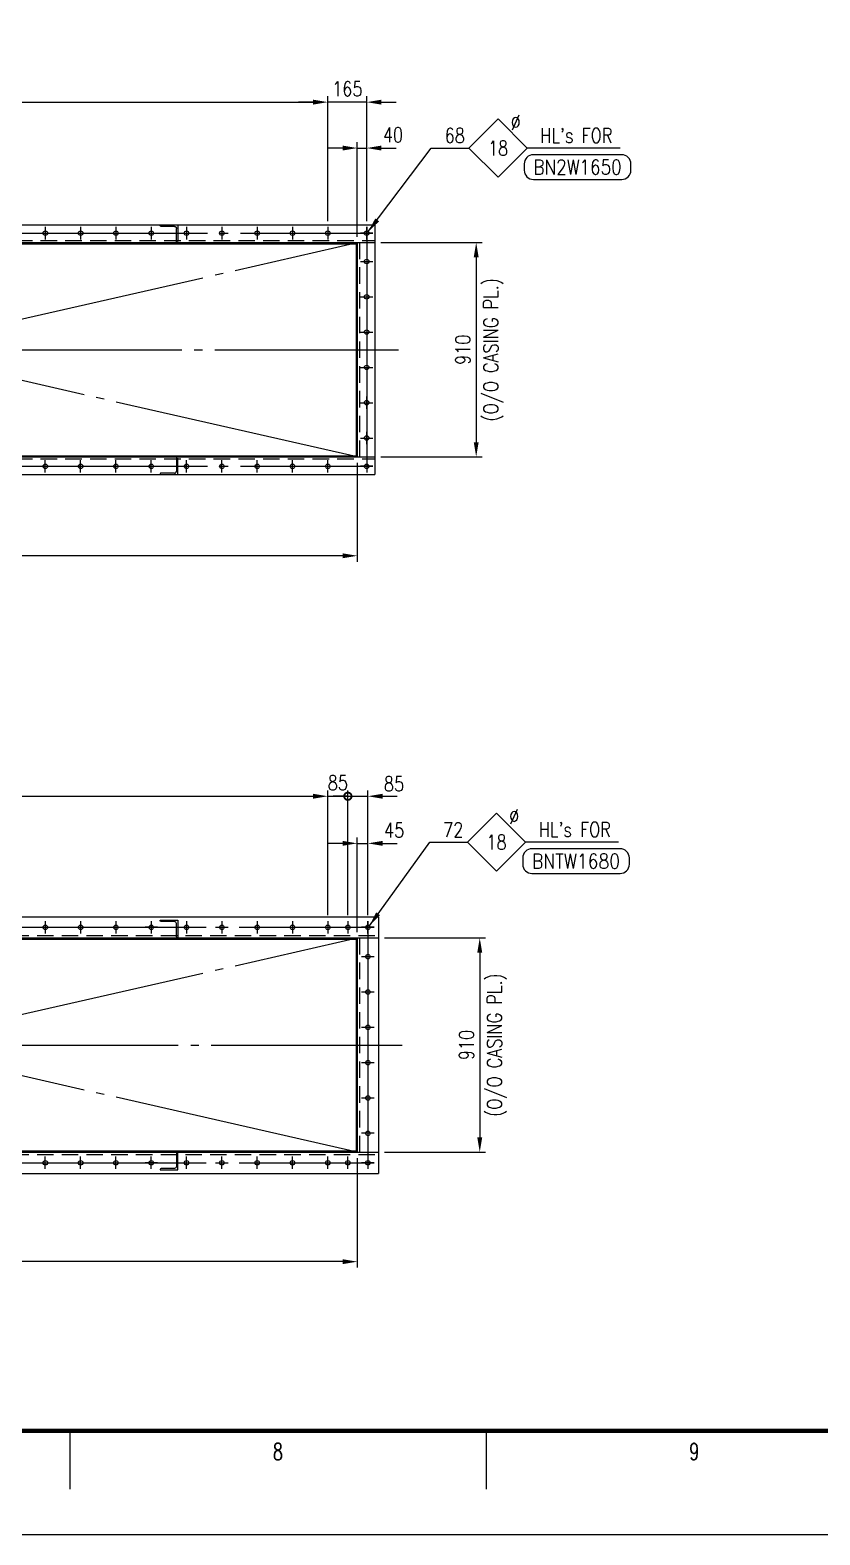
# Model space of a CAD drawing. Header units: millimetres. Extents: x 0 to 134087, y -49114 to 20834.
# Drawn here: x 13673 to 17027, y -49114 to -42724 of the extents above; entities that cross this region are included whole.
import ezdxf
from ezdxf.enums import TextEntityAlignment as Align

# ---------------------------------------------------------------- set-up
doc = ezdxf.new("R2010")
doc.units = ezdxf.units.MM
doc.header["$LTSCALE"] = 35
doc.linetypes.add('JNK-CENTER', pattern=[34, 30, -1.5, 1, -1.5])
doc.linetypes.add('JNK-HIDDEN', pattern=[3, 2, -1])
for name, color, linetype in [('CEN-R', 1, 'JNK-CENTER'), ('CON-G', 3, 'Continuous'), ('CON-W', 7, 'Continuous'), ('CON-Y', 2, 'Continuous'), ('Dim-W', 7, 'Continuous'), ('HID-Y', 2, 'JNK-HIDDEN'), ('STL-OBJT', 7, 'Continuous')]:
    doc.layers.add(name, color=color, linetype=linetype)
doc.styles.add('ROMANS', font='ROMANS.shx', dxfattribs={"width": 0.8})
doc.styles.add('SIMPLEX', font='simplex.shx', dxfattribs={"width": 0.8})
doc.dimstyles.new('DIM25', dxfattribs={"dimscale": 25, "dimtxt": 2.5, "dimasz": 2.5, "dimexe": 1, "dimexo": 1, "dimgap": 1, "dimtad": 1, "dimdec": 1, "dimdsep": 46, "dimtxsty": 'SIMPLEX', "dimcen": 0, "dimclrt": 2, "dimazin": 2, "dimtfac": 1, "dimtdec": 1, "dimtix": 1, "dimtmove": 2, "dimatfit": 0, "dimfxl": 0.18, "dimtolj": 1, "dimtzin": 0, "dimarcsym": 0})

# ---------------------------------------------------------------- blocks, each defined once
blk = doc.blocks.new('TITLE')
at = {"color": 7}
for p, q in [((523.41, 17.68), (523.41, 7.78)), ((594.15, 17.68), (594.15, 7.78)), ((841, 0), (0, 0))]:
    blk.add_line(p, q, dxfattribs=at)
at = {"color": 7, "const_width": 0.707}
blk.add_lwpolyline([(28.29, 17.68), (823.67, 17.68)], dxfattribs=at)
at = {"color": 7, "style": 'ROMANS', "width": 0.7}
for s, p in [('8', (558.78, 14.15)), ('9', (629.51, 14.15))]:
    blk.add_text(s, height=2.83, dxfattribs=at).set_placement(p, align=Align.MIDDLE)
blk = doc.blocks.new('A$C05B03637')
at = {"layer": 'HID-Y'}
for p, q in [((0, 75), (0, 0)), ((75, 75), (0, 75)), ((14.5, 69), (71, 69)), ((75, 73), (75, 75)), ((6, 4), (6, 60.5)), ((0, 0), (2, 0))]:
    blk.add_line(p, q, dxfattribs=at)
for centre, radius, start, end in [((14.5, 60.5), 8.5, 90, 180), ((71, 73), 4, 270, 0), ((2, 4), 4, 270, 0)]:
    blk.add_arc(centre, radius, start, end, dxfattribs=at)
blk = doc.blocks.new('*D2089')
at = {"layer": 'DEFPOINTS', "color": 0, "transparency": 16777216}
for p in [(15152.8, -46579), (15152.8, -47489), (15582.8, -47489)]:
    blk.add_point(p, dxfattribs=at)
at = {"layer": 'Dim-W', "color": 0, "lineweight": -2, "transparency": 16777216}
for p, q in [((15177.8, -46579), (15607.8, -46579)), ((15582.8, -46641.5), (15582.8, -47426.5)), ((15177.8, -47489), (15607.8, -47489))]:
    blk.add_line(p, q, dxfattribs=at)
at = {"layer": 'Dim-W', "color": 0, "transparency": 16777216}
for points in [[(15572.4, -46641.5), (15593.3, -46641.5), (15582.8, -46579)], [(15572.4, -47426.5), (15593.3, -47426.5), (15582.8, -47489)]]:
    blk.add_solid(points, dxfattribs=at)
at = {"layer": 'Dim-W', "color": 2, "transparency": 16777216, "char_height": 62.5, "attachment_point": 5, "rotation": 90, "style": 'SIMPLEX'}
for s, insert in [('\\A1;(O/O CASING PL.)', (15655.5, -47034)), ('\\A1;910', (15526.6, -47034))]:
    blk.add_mtext(s, dxfattribs=dict(at, insert=insert))
blk = doc.blocks.new('*D2091')
at = {"layer": 'DEFPOINTS', "color": 0, "transparency": 16777216}
for p in [(11062.8, -47489), (15062.8, -47489), (11062.8, -47954)]:
    blk.add_point(p, dxfattribs=at)
at = {"layer": 'Dim-W', "color": 0, "lineweight": -2, "transparency": 16777216}
for p, q in [((11062.8, -47514), (11062.8, -47979)), ((15062.8, -47514), (15062.8, -47979)), ((15000.3, -47954), (11125.3, -47954))]:
    blk.add_line(p, q, dxfattribs=at)
at = {"layer": 'Dim-W', "color": 0, "transparency": 16777216}
for points in [[(11125.3, -47943.5), (11125.3, -47964.4), (11062.8, -47954)], [(15000.3, -47943.5), (15000.3, -47964.4), (15062.8, -47954)]]:
    blk.add_solid(points, dxfattribs=at)
at = {"layer": 'Dim-W', "color": 2, "transparency": 16777216, "char_height": 62.5, "attachment_point": 5, "style": 'SIMPLEX'}
for s, insert in [('\\A1;4000', (13062.8, -47897.7)), ('\\A1;(O/O CASING PL.)', (13062.8, -48026.6))]:
    blk.add_mtext(s, dxfattribs=dict(at, insert=insert))
blk = doc.blocks.new('*D2095')
at = {"layer": 'DEFPOINTS', "color": 0, "transparency": 16777216}
for p in [(15107.8, -46177.5), (15107.8, -46507.5), (15062.8, -46579)]:
    blk.add_point(p, dxfattribs=at)
at = {"layer": 'Dim-W', "color": 0, "lineweight": -2, "transparency": 16777216}
for p, q in [((15000.3, -46177.5), (14937.8, -46177.5)), ((15062.8, -46554), (15062.8, -46152.5)), ((15062.8, -46177.5), (15107.8, -46177.5)), ((15107.8, -46482.5), (15107.8, -46152.5)), ((15170.3, -46177.5), (15232.8, -46177.5))]:
    blk.add_line(p, q, dxfattribs=at)
at = {"layer": 'Dim-W', "color": 0, "transparency": 16777216}
blk.add_solid([(15000.3, -46167), (15000.3, -46187.9), (15062.8, -46177.5)], dxfattribs=at)
at = {"layer": 'Dim-W', "color": 2, "transparency": 16777216, "insert": (15219.4, -46121.2), "char_height": 62.5, "attachment_point": 5, "style": 'SIMPLEX', "bg_fill": 3, "box_fill_scale": 1.1, "bg_fill_color": 256, "bg_fill_true_color": 13158600, "bg_fill_transparency": 0}
blk.add_mtext('\\A1;45', dxfattribs=at)
at = {"layer": 'Dim-W', "color": 0, "transparency": 16777216}
blk.add_solid([(15170.3, -46167), (15170.3, -46187.9), (15107.8, -46177.5)], dxfattribs=at)
blk = doc.blocks.new('BOLTHOLE')
at = {"layer": 'CON-W'}
blk.add_line((25.7, 0), (9.9, 0), dxfattribs=at)
blk.add_lwpolyline([(0, 0), (4.95, 4.95), (9.9, 0), (4.95, -4.95)], close=True, dxfattribs=at)
at = {"layer": 'CON-Y', "style": 'SIMPLEX', "width": 0.8}
for s, p in [('%%C', (8.81, 3.12)), ("HL's FOR", (24.37, 0.9))]:
    blk.add_text(s, height=2.5, dxfattribs=at).set_placement(p, align=Align.RIGHT)
blk.add_attdef('4', text='', height=2.5, dxfattribs=at).set_placement((-0.69, 0.87), align=Align.RIGHT)
blk.add_attdef('22', text='', height=2.5, dxfattribs=at).set_placement((4.95, 0), align=Align.MIDDLE_CENTER)
blk = doc.blocks.new('boltmark')
at = {"layer": 'CON-Y'}
blk.add_lwpolyline([(0, -4.2), (15, -4.2, 0.414214), (16.56, -2.64), (16.56, -1.56, 0.414214), (15, 0), (0, 0, 0.414214), (-1.56, -1.56), (-1.56, -2.64, 0.414214)], format="xyb", close=True, dxfattribs=at)
at = {"layer": 'CON-G', "style": 'SIMPLEX', "width": 0.802523}
blk.add_attdef('BN2W1650', text='', height=2.5, dxfattribs=at).set_placement((0, -3.35), (15, -3.35), align=Align.FIT)
blk = doc.blocks.new('*D1981')
at = {"layer": 'DEFPOINTS', "color": 0, "transparency": 16777216}
for p in [(14937.8, -45977.5), (11187.8, -46507.5), (14937.8, -46507.5)]:
    blk.add_point(p, dxfattribs=at)
at = {"layer": 'Dim-W', "color": 0, "lineweight": -2, "transparency": 16777216}
for p, q in [((11187.8, -46482.5), (11187.8, -45952.5)), ((11250.3, -45977.5), (14875.3, -45977.5)), ((14937.8, -46482.5), (14937.8, -45952.5))]:
    blk.add_line(p, q, dxfattribs=at)
at = {"layer": 'Dim-W', "color": 0, "transparency": 16777216}
for points in [[(11250.3, -45967), (11250.3, -45987.9), (11187.8, -45977.5)], [(14875.3, -45967), (14875.3, -45987.9), (14937.8, -45977.5)]]:
    blk.add_solid(points, dxfattribs=at)
at = {"layer": 'Dim-W', "color": 2, "transparency": 16777216, "insert": (13062.8, -45921.2), "char_height": 62.5, "attachment_point": 5, "style": 'SIMPLEX'}
blk.add_mtext('\\A1;25 @ 150 = 3750', dxfattribs=at)
blk = doc.blocks.new('*D2099')
at = {"layer": 'DEFPOINTS', "color": 0, "transparency": 16777216}
for p in [(11062.8, -44536.2), (15062.8, -44536.2), (11062.8, -44956.2)]:
    blk.add_point(p, dxfattribs=at)
at = {"layer": 'Dim-W', "color": 0, "lineweight": -2, "transparency": 16777216}
for p, q in [((11062.8, -44561.2), (11062.8, -44981.2)), ((15062.8, -44561.2), (15062.8, -44981.2)), ((15000.3, -44956.2), (11125.3, -44956.2))]:
    blk.add_line(p, q, dxfattribs=at)
at = {"layer": 'Dim-W', "color": 0, "transparency": 16777216}
for points in [[(11125.3, -44945.7), (11125.3, -44966.6), (11062.8, -44956.2)], [(15000.3, -44945.7), (15000.3, -44966.6), (15062.8, -44956.2)]]:
    blk.add_solid(points, dxfattribs=at)
at = {"layer": 'Dim-W', "color": 2, "transparency": 16777216, "char_height": 62.5, "attachment_point": 5, "style": 'SIMPLEX'}
for s, insert in [('\\A1;4000', (13062.8, -44899.9)), ('\\A1;(O/O CASING PL.)', (13062.8, -45028.8))]:
    blk.add_mtext(s, dxfattribs=dict(at, insert=insert))
blk = doc.blocks.new('*D2100')
at = {"layer": 'DEFPOINTS', "color": 0, "transparency": 16777216}
for p in [(15137.8, -43626.2), (15137.8, -44536.2), (15567.8, -44536.2)]:
    blk.add_point(p, dxfattribs=at)
at = {"layer": 'Dim-W', "color": 0, "lineweight": -2, "transparency": 16777216}
for p, q in [((15162.8, -43626.2), (15592.8, -43626.2)), ((15567.8, -43688.7), (15567.8, -44473.7)), ((15162.8, -44536.2), (15592.8, -44536.2))]:
    blk.add_line(p, q, dxfattribs=at)
at = {"layer": 'Dim-W', "color": 0, "transparency": 16777216}
for points in [[(15557.4, -43688.7), (15578.3, -43688.7), (15567.8, -43626.2)], [(15557.4, -44473.7), (15578.3, -44473.7), (15567.8, -44536.2)]]:
    blk.add_solid(points, dxfattribs=at)
at = {"layer": 'Dim-W', "color": 2, "transparency": 16777216, "char_height": 62.5, "attachment_point": 5, "rotation": 90, "style": 'SIMPLEX'}
for s, insert in [('\\A1;(O/O CASING PL.)', (15640.5, -44081.2)), ('\\A1;910', (15511.6, -44081.2))]:
    blk.add_mtext(s, dxfattribs=dict(at, insert=insert))
blk = doc.blocks.new('*D2104')
at = {"layer": 'DEFPOINTS', "color": 0, "transparency": 16777216}
for p in [(15102.8, -43224.7), (15102.8, -43559.7), (15062.8, -43626.2)]:
    blk.add_point(p, dxfattribs=at)
at = {"layer": 'Dim-W', "color": 0, "lineweight": -2, "transparency": 16777216}
for p, q in [((15062.8, -43601.2), (15062.8, -43199.7)), ((15102.8, -43534.7), (15102.8, -43199.7)), ((15000.3, -43224.7), (14937.8, -43224.7)), ((15062.8, -43224.7), (15102.8, -43224.7)), ((15165.3, -43224.7), (15227.8, -43224.7))]:
    blk.add_line(p, q, dxfattribs=at)
at = {"layer": 'Dim-W', "color": 0, "transparency": 16777216}
blk.add_solid([(15000.3, -43214.2), (15000.3, -43235.1), (15062.8, -43224.7)], dxfattribs=at)
at = {"layer": 'Dim-W', "color": 2, "transparency": 16777216, "insert": (15214.3, -43168.4), "char_height": 62.5, "attachment_point": 5, "style": 'SIMPLEX', "bg_fill": 3, "box_fill_scale": 1.1, "bg_fill_color": 256, "bg_fill_true_color": 13158600, "bg_fill_transparency": 0}
blk.add_mtext('\\A1;40', dxfattribs=at)
at = {"layer": 'Dim-W', "color": 0, "transparency": 16777216}
blk.add_solid([(15165.3, -43214.2), (15165.3, -43235.1), (15102.8, -43224.7)], dxfattribs=at)
blk = doc.blocks.new('*D1982')
at = {"layer": 'DEFPOINTS', "color": 0, "transparency": 16777216}
for p in [(14937.8, -43029.7), (14937.8, -43559.7), (15102.8, -43559.7)]:
    blk.add_point(p, dxfattribs=at)
at = {"layer": 'Dim-W', "color": 0, "lineweight": -2, "transparency": 16777216}
for p, q in [((14937.8, -43534.7), (14937.8, -43004.7)), ((15102.8, -43534.7), (15102.8, -43004.7)), ((14875.3, -43029.7), (14812.8, -43029.7)), ((15102.8, -43029.7), (14937.8, -43029.7)), ((15165.3, -43029.7), (15227.8, -43029.7))]:
    blk.add_line(p, q, dxfattribs=at)
at = {"layer": 'Dim-W', "color": 0, "transparency": 16777216}
for points in [[(14875.3, -43019.2), (14875.3, -43040.1), (14937.8, -43029.7)], [(15165.3, -43019.2), (15165.3, -43040.1), (15102.8, -43029.7)]]:
    blk.add_solid(points, dxfattribs=at)
at = {"layer": 'Dim-W', "color": 2, "transparency": 16777216, "insert": (15020.3, -42973.4), "char_height": 62.5, "attachment_point": 5, "style": 'SIMPLEX'}
blk.add_mtext('\\A1;165', dxfattribs=at)
blk = doc.blocks.new('*D1984')
at = {"layer": 'DEFPOINTS', "color": 0, "transparency": 16777216}
for p in [(14937.8, -43029.7), (11187.8, -43559.7), (14937.8, -43559.7)]:
    blk.add_point(p, dxfattribs=at)
at = {"layer": 'Dim-W', "color": 0, "lineweight": -2, "transparency": 16777216}
for p, q in [((11187.8, -43534.7), (11187.8, -43004.7)), ((14937.8, -43534.7), (14937.8, -43004.7)), ((11250.3, -43029.7), (14875.3, -43029.7))]:
    blk.add_line(p, q, dxfattribs=at)
at = {"layer": 'Dim-W', "color": 0, "transparency": 16777216}
for points in [[(11250.3, -43019.2), (11250.3, -43040.1), (11187.8, -43029.7)], [(14875.3, -43019.2), (14875.3, -43040.1), (14937.8, -43029.7)]]:
    blk.add_solid(points, dxfattribs=at)
at = {"layer": 'Dim-W', "color": 2, "transparency": 16777216, "insert": (13062.8, -42973.4), "char_height": 62.5, "attachment_point": 5, "style": 'SIMPLEX'}
blk.add_mtext('\\A1;25 @ 150 = 3750', dxfattribs=at)
blk = doc.blocks.new('_DotSmall')
at = {"color": 0, "linetype": 'ByBlock', "const_width": 0.5}
blk.add_lwpolyline([(-0.0625, 0, 1), (0.0625, 0, 1)], format="xyb", close=True, dxfattribs=at)
blk = doc.blocks.new('*D1985')
at = {"layer": 'DEFPOINTS', "color": 0, "transparency": 16777216}
for p in [(14937.8, -45977.5), (15022.8, -45977.5), (15022.8, -46507.5)]:
    blk.add_point(p, dxfattribs=at)
at = {"layer": 'Dim-W', "color": 0, "lineweight": -2, "transparency": 16777216}
for p, q in [((14937.8, -45977.5), (15022.8, -45977.5)), ((15022.8, -46482.5), (15022.8, -45952.5))]:
    blk.add_line(p, q, dxfattribs=at)
at = {"layer": 'Dim-W', "color": 0, "lineweight": -2, "transparency": 16777216, "xscale": 62.5, "yscale": 62.5, "zscale": 62.5}
blk.add_blockref('_DotSmall', (15022.8, -45977.5), dxfattribs=at)
at = {"layer": 'Dim-W', "color": 2, "transparency": 16777216, "insert": (14980.3, -45920.1), "char_height": 62.5, "attachment_point": 5, "style": 'SIMPLEX'}
blk.add_mtext('\\A1;85', dxfattribs=at)
blk = doc.blocks.new('_None')
blk = doc.blocks.new('*D1986')
at = {"layer": 'DEFPOINTS', "color": 0, "transparency": 16777216}
for p in [(15107.8, -45977.5), (15022.8, -46507.5), (15107.8, -46507.5)]:
    blk.add_point(p, dxfattribs=at)
at = {"layer": 'Dim-W', "color": 0, "lineweight": -2, "transparency": 16777216}
for p, q in [((15022.8, -45977.5), (14960.3, -45977.5)), ((15022.8, -46482.5), (15022.8, -45952.5)), ((15022.8, -45977.5), (15107.8, -45977.5)), ((15107.8, -46482.5), (15107.8, -45952.5)), ((15170.3, -45977.5), (15232.8, -45977.5))]:
    blk.add_line(p, q, dxfattribs=at)
at = {"layer": 'Dim-W', "color": 0, "lineweight": -2, "transparency": 16777216, "xscale": 62.5, "yscale": 62.5, "zscale": 62.5}
blk.add_blockref('_DotSmall', (15022.8, -45977.5), dxfattribs=at)
at = {"layer": 'Dim-W', "color": 2, "transparency": 16777216, "insert": (15218.7, -45924.8), "char_height": 62.5, "attachment_point": 5, "style": 'SIMPLEX', "bg_fill": 3, "box_fill_scale": 1.1, "bg_fill_color": 256, "bg_fill_true_color": 13158600, "bg_fill_transparency": 0}
blk.add_mtext('\\A1;85', dxfattribs=at)
at = {"layer": 'Dim-W', "color": 0, "transparency": 16777216}
blk.add_solid([(15170.3, -45967), (15170.3, -45987.9), (15107.8, -45977.5)], dxfattribs=at)

msp = doc.modelspace()

# ---------------------------------------------------------------- linework, layer by layer
at = {"layer": 'CEN-R'}
for p, q in [((13737.8498, -43559.6633), (13737.8498, -43612.6633)), ((13887.8498, -43559.6633), (13887.8498, -43612.6633)), ((14037.8498, -43559.6633), (14037.8498, -43612.6633)), ((14187.8498, -43559.6633), (14187.8498, -43612.6633)), ((14337.8498, -43559.6633), (14337.8498, -43612.6633)), ((14487.8498, -43559.6633), (14487.8498, -43612.6633)), ((14637.8498, -43559.6633), (14637.8498, -43612.6633)), ((14787.8498, -43559.6633), (14787.8498, -43612.6633)), ((14937.8498, -43559.6633), (14937.8498, -43612.6633)), ((15102.8498, -43612.6633), (15102.8498, -43559.6633)), ((15102.8498, -43559.6633), (15102.8498, -44602.6633)), ((10996.3498, -43586.1633), (15129.3498, -43586.1633)), ((15062.8498, -44536.1633), (11062.8498, -43626.1633)), ((11062.8498, -44536.1633), (15062.8498, -43626.1633)), ((15129.3498, -43586.1633), (15076.3498, -43586.1633)), ((15076.3498, -43706.1633), (15129.3498, -43706.1633)), ((15102.8498, -43679.6633), (15102.8498, -43732.6633)), ((15102.8498, -43829.6633), (15102.8498, -43882.6633)), ((15076.3498, -43856.1633), (15129.3498, -43856.1633)), ((15076.3498, -44006.1633), (15129.3498, -44006.1633)), ((15102.8498, -43979.6633), (15102.8498, -44032.6633)), ((10887.8498, -44081.1633), (15237.8498, -44081.1633)), ((15076.3498, -44156.1633), (15129.3498, -44156.1633)), ((15102.8498, -44332.6633), (15102.8498, -44279.6633)), ((15076.3498, -44306.1633), (15129.3498, -44306.1633)), ((15076.3498, -44456.1633), (15129.3498, -44456.1633)), ((15102.8498, -44482.6633), (15102.8498, -44429.6633)), ((15102.8498, -44464.6633), (15102.8498, -44517.6633)), ((10996.3498, -44576.1633), (15129.3498, -44576.1633)), ((13737.8498, -44602.6633), (13737.8498, -44549.6633)), ((13887.8498, -44602.6633), (13887.8498, -44549.6633)), ((14037.8498, -44602.6633), (14037.8498, -44549.6633)), ((14187.8498, -44602.6633), (14187.8498, -44549.6633)), ((14337.8498, -44602.6633), (14337.8498, -44549.6633)), ((14487.8498, -44602.6633), (14487.8498, -44549.6633)), ((14637.8498, -44602.6633), (14637.8498, -44549.6633)), ((14787.8498, -44602.6633), (14787.8498, -44549.6633)), ((14931.3498, -44576.1633), (14984.3498, -44576.1633)), ((14937.8498, -44602.6633), (14937.8498, -44549.6633)), ((15129.3498, -44576.1633), (15076.3498, -44576.1633)), ((15102.8498, -44549.6633), (15102.8498, -44602.6633)), ((13737.8498, -46507.4642), (13737.8498, -46560.4642)), ((13887.8498, -46507.4642), (13887.8498, -46560.4642)), ((14037.8498, -46507.4642), (14037.8498, -46560.4642)), ((14187.8498, -46507.4642), (14187.8498, -46560.4642)), ((14337.8498, -46507.4642), (14337.8498, -46560.4642)), ((14487.8498, -46507.4642), (14487.8498, -46560.4642)), ((14637.8498, -46507.4642), (14637.8498, -46560.4642)), ((14787.8498, -46507.4642), (14787.8498, -46560.4642)), ((14937.8498, -46507.4642), (14937.8498, -46560.4642)), ((15107.8498, -46560.4642), (15107.8498, -46507.4642)), ((15107.8498, -46507.4642), (15107.8498, -47560.4642)), ((10991.3498, -46533.9642), (15134.3498, -46533.9642)), ((15062.8498, -47488.9642), (11062.8498, -46578.9642)), ((11062.8498, -47488.9642), (15062.8498, -46578.9642)), ((13711.3498, -46533.9642), (13764.3498, -46533.9642)), ((13861.3498, -46533.9642), (13914.3498, -46533.9642)), ((14011.3498, -46533.9642), (14064.3498, -46533.9642)), ((14214.3498, -46533.9642), (14161.3498, -46533.9642)), ((14161.3498, -46533.9642), (14214.3498, -46533.9642)), ((14311.3498, -46533.9642), (14364.3498, -46533.9642)), ((14311.3498, -46533.9642), (14364.3498, -46533.9642)), ((14461.3498, -46533.9642), (14514.3498, -46533.9642)), ((14611.3498, -46533.9642), (14664.3498, -46533.9642)), ((14761.3498, -46533.9642), (14814.3498, -46533.9642)), ((14911.3498, -46533.9642), (14964.3498, -46533.9642)), ((15134.3498, -46533.9642), (15081.3498, -46533.9642)), ((15107.8498, -46607.4642), (15107.8498, -46660.4642)), ((15107.8498, -46607.4642), (15107.8498, -46660.4642)), ((15134.3498, -46658.9642), (15081.3498, -46658.9642)), ((15134.3498, -46808.9642), (15081.3498, -46808.9642)), ((15134.3498, -46958.9642), (15081.3498, -46958.9642)), ((10872.8498, -47033.9642), (15252.8498, -47033.9642)), ((15134.3498, -47108.9642), (15081.3498, -47108.9642)), ((15134.3498, -47258.9642), (15081.3498, -47258.9642)), ((15134.3498, -47408.9642), (15081.3498, -47408.9642)), ((15107.8498, -47407.4642), (15107.8498, -47460.4642)), ((15107.8498, -47407.4642), (15107.8498, -47460.4642)), ((10991.3498, -47533.9642), (15134.3498, -47533.9642)), ((13711.3498, -47533.9642), (13764.3498, -47533.9642)), ((13737.8498, -47560.4642), (13737.8498, -47507.4642)), ((13861.3498, -47533.9642), (13914.3498, -47533.9642)), ((13887.8498, -47560.4642), (13887.8498, -47507.4642)), ((14011.3498, -47533.9642), (14064.3498, -47533.9642)), ((14037.8498, -47560.4642), (14037.8498, -47507.4642)), ((14214.3498, -47533.9642), (14161.3498, -47533.9642)), ((14161.3498, -47533.9642), (14214.3498, -47533.9642)), ((14187.8498, -47560.4642), (14187.8498, -47507.4642)), ((14311.3498, -47533.9642), (14364.3498, -47533.9642)), ((14311.3498, -47533.9642), (14364.3498, -47533.9642)), ((14337.8498, -47560.4642), (14337.8498, -47507.4642)), ((14461.3498, -47533.9642), (14514.3498, -47533.9642)), ((14487.8498, -47560.4642), (14487.8498, -47507.4642)), ((14611.3498, -47533.9642), (14664.3498, -47533.9642)), ((14637.8498, -47560.4642), (14637.8498, -47507.4642)), ((14761.3498, -47533.9642), (14814.3498, -47533.9642)), ((14787.8498, -47560.4642), (14787.8498, -47507.4642)), ((14911.3498, -47533.9642), (14964.3498, -47533.9642)), ((14937.8498, -47560.4642), (14937.8498, -47507.4642)), ((14996.3498, -47533.9642), (15049.3498, -47533.9642)), ((15011.3498, -47533.9642), (15064.3498, -47533.9642)), ((15022.8498, -47560.4642), (15022.8498, -47507.4642)), ((15134.3498, -47533.9642), (15081.3498, -47533.9642)), ((15107.8498, -47507.4642), (15107.8498, -47560.4642))]:
    msp.add_line(p, q, dxfattribs=at)
at = {"layer": 'CON-G'}
for p, q in [((10987.8498, -43551.1633), (15137.8498, -43551.1633)), ((15137.8498, -43551.1633), (15137.8498, -44611.1633)), ((10987.8498, -43626.1633), (15137.8498, -43626.1633)), ((11067.8498, -43631.1633), (15057.8498, -43631.1633)), ((15057.8498, -43626.1633), (15057.8498, -44536.1633)), ((15062.8498, -43626.1633), (15062.8498, -44536.1633)), ((10987.8498, -44536.1633), (15137.8498, -44536.1633)), ((11067.8498, -44531.1633), (15057.8498, -44531.1633)), ((10987.8498, -44611.1633), (15137.8498, -44611.1633)), ((10972.8498, -46488.9642), (15152.8498, -46488.9642)), ((15152.8498, -46488.9642), (15152.8498, -47578.9642)), ((10972.8498, -46578.9642), (15152.8498, -46578.9642)), ((11067.8498, -46583.9642), (15057.8498, -46583.9642)), ((15057.8498, -46578.9642), (15057.8498, -47488.9642)), ((15062.8498, -46578.9642), (15062.8498, -47488.9642)), ((10972.8498, -47488.9642), (15152.8498, -47488.9642)), ((11067.8498, -47483.9642), (15057.8498, -47483.9642)), ((10972.8498, -47578.9642), (15152.8498, -47578.9642))]:
    msp.add_line(p, q, dxfattribs=at)
for points in [[(14300.8498, -46503.9642), (14300.8498, -46578.9642), (14298.8498, -46578.9642, -0.414213562), (14294.8498, -46574.9642), (14294.8498, -46518.4642, 0.414213562), (14286.3498, -46509.9642), (14229.8498, -46509.9642, -0.414213562), (14225.8498, -46505.9642), (14225.8498, -46503.9642)], [(14300.8498, -47563.9642), (14300.8498, -47488.9642), (14298.8498, -47488.9642, 0.414213562), (14294.8498, -47492.9642), (14294.8498, -47549.4642, -0.414213562), (14286.3498, -47557.9642), (14229.8498, -47557.9642, 0.414213562), (14225.8498, -47561.9642), (14225.8498, -47563.9642)]]:
    msp.add_lwpolyline(points, format="xyb", close=True, dxfattribs=at)
for centre in [(13737.8498, -43586.1633), (13887.8498, -43586.1633), (14037.8498, -43586.1633), (14187.8498, -43586.1633), (14337.8498, -43586.1633), (14487.8498, -43586.1633), (14637.8498, -43586.1633), (14787.8498, -43586.1633), (14937.8498, -43586.1633), (15102.8498, -43586.1633), (15102.8498, -43706.1633), (15102.8498, -43856.1633), (15102.8498, -44006.1633), (15102.8498, -44156.1633), (15102.8498, -44306.1633), (15102.8498, -44456.1633), (13737.8498, -44576.1633), (13887.8498, -44576.1633), (14037.8498, -44576.1633), (14187.8498, -44576.1633), (14337.8498, -44576.1633), (14487.8498, -44576.1633), (14637.8498, -44576.1633), (14787.8498, -44576.1633), (14937.8498, -44576.1633), (15102.8498, -44576.1633), (13737.8498, -46533.9642), (13887.8498, -46533.9642), (14037.8498, -46533.9642), (14187.8498, -46533.9642), (14337.8498, -46533.9642), (14487.8498, -46533.9642), (14637.8498, -46533.9642), (14787.8498, -46533.9642), (14937.8498, -46533.9642), (15107.8498, -46533.9642), (15107.8498, -46658.9642), (15107.8498, -46808.9642), (15107.8498, -46958.9642), (15107.8498, -47108.9642), (15107.8498, -47258.9642), (15107.8498, -47408.9642), (13737.8498, -47533.9642), (13887.8498, -47533.9642), (14037.8498, -47533.9642), (14187.8498, -47533.9642), (14337.8498, -47533.9642), (14487.8498, -47533.9642), (14637.8498, -47533.9642), (14787.8498, -47533.9642), (14937.8498, -47533.9642), (15022.8498, -47533.9642), (15107.8498, -47533.9642)]:
    msp.add_circle(centre, 9.5, dxfattribs=at)
at = {"layer": 'HID-Y'}
for p, q in [((10987.8498, -43617.1633), (15137.8498, -43617.1633)), ((15071.8498, -43626.1633), (15071.8498, -44536.1633)), ((10987.8498, -44545.1633), (15137.8498, -44545.1633)), ((10972.8498, -46568.9642), (15152.8498, -46568.9642)), ((15072.8498, -46578.9642), (15072.8498, -47488.9642)), ((10972.8498, -47498.9642), (15152.8498, -47498.9642))]:
    msp.add_line(p, q, dxfattribs=at)
at = {"layer": 'STL-OBJT'}
for p, q in [((15377.1709, -43224.6633), (15536.9201, -43224.6633)), ((15370.4975, -46172.4642), (15530.2467, -46172.4642))]:
    msp.add_line(p, q, dxfattribs=at)

# ---------------------------------------------------------------- block references
at = {"linetype": 'ByBlock', "xscale": 24.99999999749996, "yscale": 24.99999999749996, "zscale": 24.99999999749996}
msp.add_blockref('TITLE', (756.2886, -49114.431), dxfattribs=at)
at = {"layer": 'CON-Y', "xscale": 25, "yscale": 25, "zscale": 25}
msp.add_blockref('boltmark', (15810.8213, -43252.7505), dxfattribs=at).add_auto_attribs({'BN2W1650': 'BN2W1650'})
at = {"layer": 'CON-Y'}
ref = msp.add_blockref('boltmark', (15804.1479, -46200.5514), dxfattribs=dict(at, xscale=25, yscale=25, zscale=25))
ref.add_attrib('BN2W1650', 'BNTW1680', dxfattribs={"layer": 'CON-G', "height": 62.5, "style": 'SIMPLEX', "width": 0.812878}).set_placement((15804.1479, -46284.2931), (16179.1365, -46284.2931), align=Align.FIT)
at = {"layer": 'Dim-W', "xscale": -1}
msp.add_blockref('A$C05B03637', (14300.8498, -43626.1633), dxfattribs=at)
at = {"layer": 'Dim-W', "rotation": 180}
msp.add_blockref('A$C05B03637', (14300.8498, -44536.1633), dxfattribs=at)
at = {"layer": 'STL-OBJT', "xscale": 25, "yscale": 25, "zscale": 25}
for p, values in [((15536.9201, -43224.6633), {'4': '68', '22': '18'}), ((15530.2467, -46172.4642), {'4': '72', '22': '18'})]:
    msp.add_blockref('BOLTHOLE', p, dxfattribs=at).add_auto_attribs(values)

# ---------------------------------------------------------------- dimensions: what is measured, and where the dimension line sits
at = {"layer": 'Dim-W'}
for base, p1, p2, angle, picture, middle in [((15567.8498, -44536.1633), (15137.8498, -43626.1633), (15137.8498, -44536.1633), 270, '*D2100', (15567.8498, -44081.1633)), ((11062.8498, -44956.1633), (15062.8498, -44536.1633), (11062.8498, -44536.1633), 180, '*D2099', (13062.8498, -44956.1633)), ((15582.8498, -47488.9642), (15152.8498, -46578.9642), (15152.8498, -47488.9642), 270, '*D2089', (15582.8498, -47033.9642)), ((11062.8498, -47953.9642), (15062.8498, -47488.9642), (11062.8498, -47488.9642), 180, '*D2091', (13062.8498, -47953.9642))]:
    dim = msp.add_linear_dim(base=base, p1=p1, p2=p2, angle=angle, text='<>\\X(O/O CASING PL.)', dimstyle='DIM25', dxfattribs=at)
    dim.commit()
    dim.dimension.update_dxf_attribs({"geometry": picture, "text_midpoint": middle})

# ---------------------------------------------------------------- next in the draw order: dimensions: what is measured, and where the dimension line sits
for base, p1, p2, picture, middle in [((15102.8498, -43224.6633), (15062.8498, -43626.1633), (15102.8498, -43559.6633), '*D2104', (15214.3154, -43168.4133)), ((15107.8498, -46177.4642), (15062.8498, -46578.9642), (15107.8498, -46507.4642), '*D2095', (15219.3616, -46121.2142))]:
    dim = msp.add_linear_dim(base=base, p1=p1, p2=p2, dimstyle='DIM25', override={"dimtfill": 1}, dxfattribs=at)
    dim.commit()
    dim.dimension.update_dxf_attribs({"geometry": picture, "text_midpoint": middle, "dimtype": 160})

# ---------------------------------------------------------------- next in the draw order: linework, layer by layer
at = {"layer": 'CEN-R'}
for p, q in [((15022.8498, -46507.4642), (15022.8498, -46560.4642)), ((14996.3498, -46533.9642), (15049.3498, -46533.9642)), ((15011.3498, -46533.9642), (15064.3498, -46533.9642))]:
    msp.add_line(p, q, dxfattribs=at)
at = {"layer": 'CON-G'}
msp.add_circle((15022.8498, -46533.9642), 9.5, dxfattribs=at)

# ---------------------------------------------------------------- next in the draw order: dimensions: what is measured, and where the dimension line sits
at = {"layer": 'Dim-W'}
for base, p1, p2, picture, middle in [((14937.8498, -43029.6633), (11187.8498, -43559.6633), (14937.8498, -43559.6633), '*D1984', (13062.8498, -42973.4133)), ((14937.8498, -45977.4642), (11187.8498, -46507.4642), (14937.8498, -46507.4642), '*D1981', (13062.8498, -45921.2142))]:
    dim = msp.add_linear_dim(base=base, p1=p1, p2=p2, text='25 @ 150 = <>', dimstyle='DIM25', override={"dimtix": 0}, dxfattribs=at)
    dim.commit()
    dim.dimension.update_dxf_attribs({"geometry": picture, "text_midpoint": middle})
dim = msp.add_linear_dim(base=(14937.8498, -43029.6633), p1=(15102.8498, -43559.6633), p2=(14937.8498, -43559.6633), angle=180, dimstyle='DIM25', dxfattribs=at)
dim.commit()
dim.dimension.update_dxf_attribs({"geometry": '*D1982', "text_midpoint": (15020.3498, -42973.4133)})
dim = msp.add_linear_dim(base=(15022.8498, -45977.4642), p1=(14937.8498, -45977.4642), p2=(15022.8498, -46507.4642), dimstyle='DIM25', override={"dimblk1": 'None', "dimblk2": 'DotSmall', "dimsah": 1, "dimtix": 0}, dxfattribs=at)
dim.commit()
dim.dimension.update_dxf_attribs({"geometry": '*D1985', "text_midpoint": (14980.3498, -45920.0535), "dimtype": 160})

# ---------------------------------------------------------------- next in the draw order: leaders
for points in [[(15109.724, -43579.6062), (15377.1709, -43224.6633)], [(15114.724, -46527.4072), (15370.4975, -46172.4642)]]:
    msp.add_leader(points, dimstyle='DIM25', override={"dimgap": 1, "dimtad": 0, "dimdec": 0, "dimtdec": 0, "dimtix": 0, "dimatfit": 2, "dimtfill": 1}, dxfattribs=at)

# ---------------------------------------------------------------- next in the draw order: dimensions: what is measured, and where the dimension line sits
dim = msp.add_linear_dim(base=(15107.8498, -45977.4642), p1=(15022.8498, -46507.4642), p2=(15107.8498, -46507.4642), dimstyle='DIM25', override={"dimblk1": 'DotSmall', "dimsah": 1, "dimtix": 0, "dimtfill": 1}, dxfattribs=at)
dim.commit()
dim.dimension.update_dxf_attribs({"geometry": '*D1986', "text_midpoint": (15218.6721, -45924.7718), "dimtype": 160})

doc.saveas('drawing.dxf')
